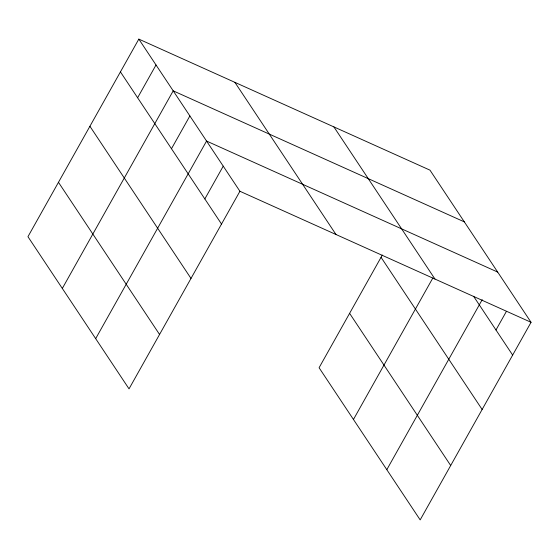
<?xml version="1.0" encoding="UTF-8"?>
<svg xmlns="http://www.w3.org/2000/svg" width="559" height="559" viewBox="0 0 559 559"><rect width="100%" height="100%" fill="white"/><g stroke="black" fill="none" stroke-linecap="round" stroke-linejoin="round"><path stroke-width="0.84" d="M138.828 39.109L27.95 236.695L129.031 388.854L239.916 191.262L138.828 39.109L429.969 170.146L531.05 322.305L420.172 519.891L319.084 367.738L382.321 255.051M137.619 97.755L156.017 64.977M62.322 288.43L173.199 90.844L464.333 221.881M171.48 148.729L189.878 115.944M95.673 338.642L206.557 141.05L497.692 272.093M204.839 198.941L223.237 166.156M353.456 419.467L432.799 278.082M386.814 469.679L482.221 299.659M495.973 329.978L506.426 311.356M239.916 191.262L531.05 322.305M473.578 296.27L512.652 355.084M333.891 126.907L434.979 279.06M381.049 257.315L482.131 409.474M234.906 82.355L335.987 234.507M349.606 313.347L450.687 465.507M120.437 71.887L221.518 224.047M89.915 126.278L190.996 278.431M58.471 182.311L159.553 334.464"/></g></svg>
